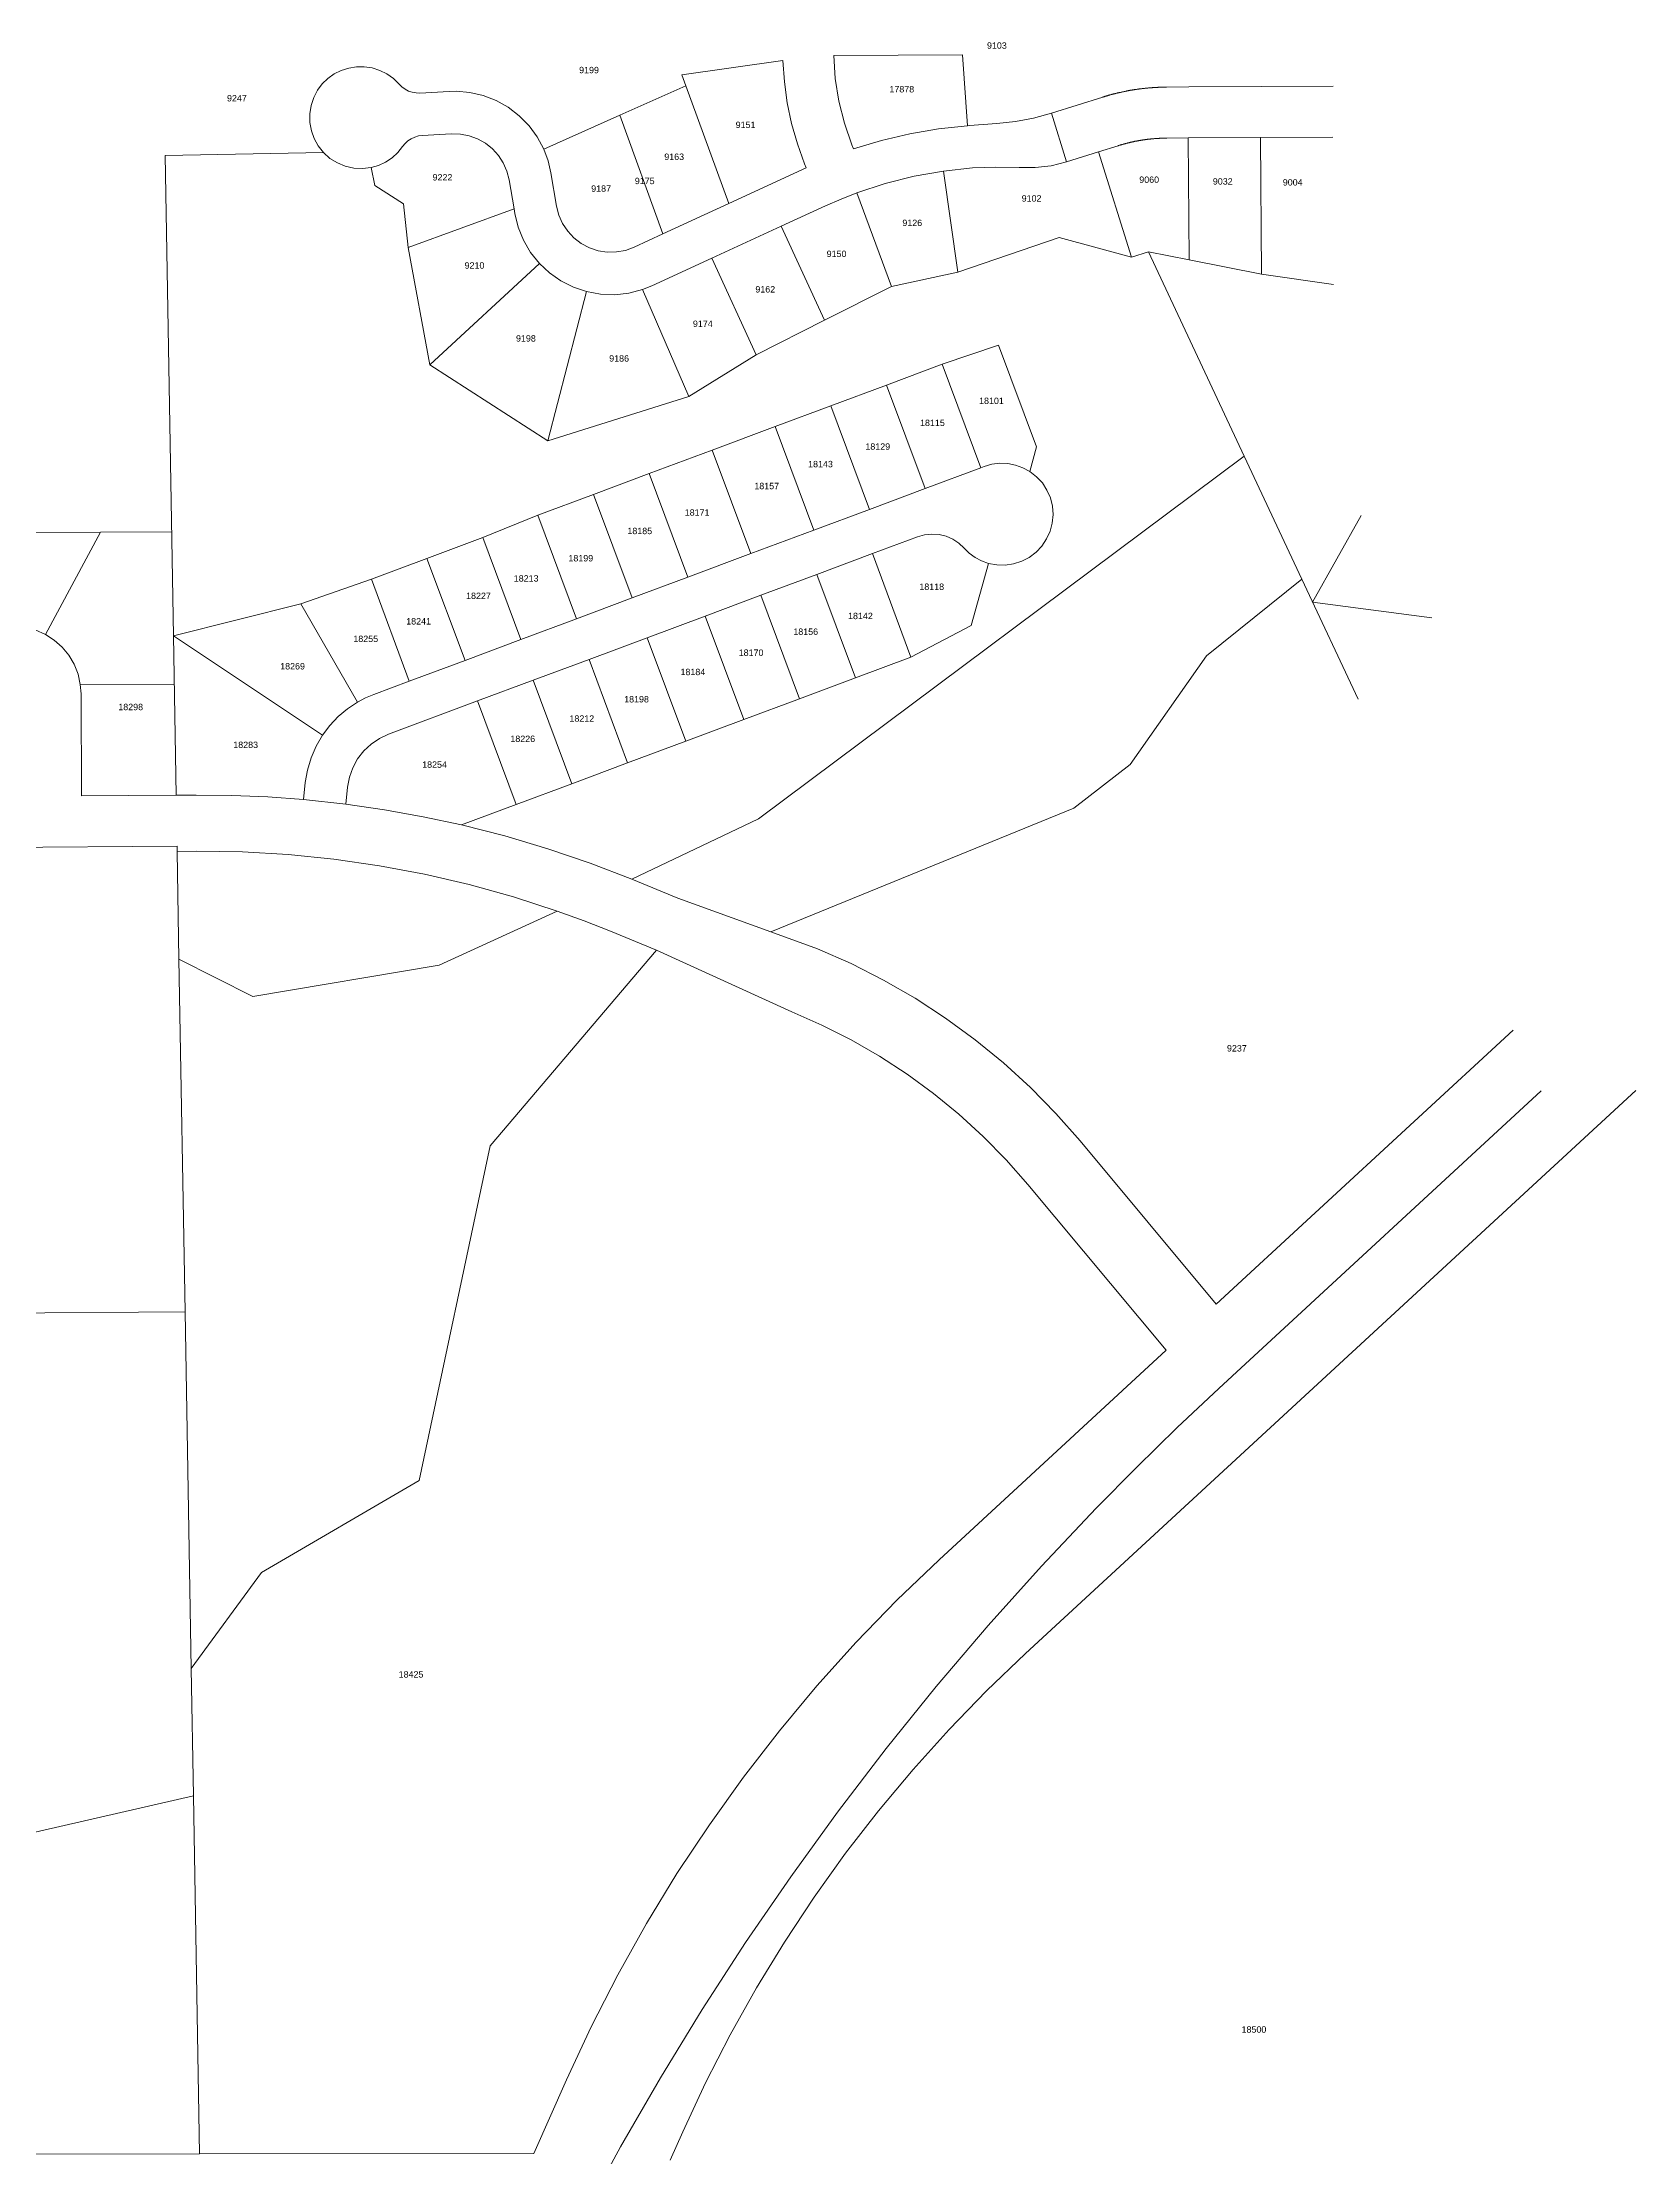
# Model space of a CAD drawing. Header units: feet. Extents: x 865220 to 2821149, y -2240498 to 944432.
# Drawn here: x 2818789 to 2820664, y 941941 to 944430 of the extents above; entities that cross this region are included whole.
import ezdxf
from ezdxf.enums import TextEntityAlignment as Align

# ---------------------------------------------------------------- set-up
doc = ezdxf.new("R2010")
doc.units = ezdxf.units.FT
doc.header["$LTSCALE"] = 0.015
doc.header["$MEASUREMENT"] = 0
doc.layers.add('Dakota County Addresses', color=7, linetype='Continuous')
doc.layers.add('Dakota County Parcels', color=7, linetype='Continuous')
doc.styles.add('Dimensions 100', font='arial.ttf')

# ---------------------------------------------------------------- blocks, each defined once
blk = doc.blocks.new('ACMAP_ANN_TEMPLATE_Dakota County Addresses')
at = {"layer": 'Dakota County Addresses', "style": 'Dimensions 100'}
blk.add_attdef('DakotaCountyAddress', text='', height=50, dxfattribs=at).set_placement((0, 0), align=Align.CENTER)

msp = doc.modelspace()

# ---------------------------------------------------------------- linework, layer by layer
at = {"layer": 'Dakota County Parcels', "lineweight": 5}
for p, q in [((2819541.9, 944391.5), (2819660.7, 944408.3)), ((2819872.1, 944415.1), (2819720.5, 944414.2)), ((2819872.1, 944415.1), (2819878, 944331.6)), ((2819267.9, 944372), (2819233.4, 944370.1)), ((2819276.1, 944372.2), (2819267.9, 944372)), ((2819546.5, 944378.7), (2819468.7, 944344)), ((2819541.9, 944391.5), (2819546.5, 944378.7)), ((2819546.5, 944378.7), (2819596.9, 944240)), ((2820112.1, 944377.1), (2820138.5, 944377.3)), ((2820138.5, 944377.3), (2820223.5, 944377.8)), ((2820223.5, 944377.8), (2820308.4, 944378.3)), ((2820037.2, 944365.4), (2819976.6, 944346.3)), ((2819976.6, 944346.3), (2819994.6, 944289.1)), ((2819236.2, 944320.2), (2819270.7, 944322.1)), ((2819468.7, 944344), (2819379.3, 944304.1)), ((2819468.7, 944344), (2819519.5, 944204.3)), ((2819880.2, 944331.8), (2819878, 944331.6)), ((2819880.2, 944331.8), (2819912.6, 944334.1)), ((2819120, 944300), (2818933.7, 944296.8)), ((2818943.4, 943731.3), (2818933.7, 944296.8)), ((2819741.9, 944309.1), (2819743.9, 944304.3)), ((2819994.6, 944289.1), (2820031.9, 944300.8)), ((2819994.6, 944289.1), (2820031.9, 944300.8)), ((2820031.9, 944300.8), (2820055.2, 944308.1)), ((2820031.9, 944300.8), (2820070.9, 944176.8)), ((2820112.4, 944317.1), (2820137.7, 944317.3)), ((2820137.7, 944317.3), (2820222.7, 944317.8)), ((2820137.7, 944317.3), (2820138.6, 944173.8)), ((2820222.7, 944317.8), (2820307.7, 944318.3)), ((2820223.7, 944157), (2820222.7, 944317.8)), ((2819176, 944282.5), (2819180.4, 944261.4)), ((2819394.4, 944236.9), (2819387.7, 944276.4)), ((2819688.1, 944282), (2819596.9, 944240)), ((2819686.2, 944286.8), (2819688.1, 944282)), ((2819883.8, 944281.9), (2819849.8, 944278.3)), ((2819866.6, 944159.5), (2819849.8, 944278.3)), ((2819994.6, 944289.1), (2819994.6, 944289.1)), ((2819180.4, 944261.4), (2819214.1, 944239.7)), ((2819338.4, 944268), (2819344.2, 944233.7)), ((2819788.5, 944142.5), (2819747.7, 944252.6)), ((2819219.7, 944188.5), (2819214.1, 944239.7)), ((2819219.7, 944188.5), (2819344.2, 944233.7)), ((2819344.2, 944233.7), (2819345.1, 944228.5)), ((2819596.9, 944240), (2819519.5, 944204.3)), ((2819658.7, 944213.4), (2819710.8, 944237.4)), ((2819519.5, 944204.3), (2819485.6, 944188.7)), ((2819576.9, 944175.7), (2819658.7, 944213.4)), ((2819709.5, 944103), (2819658.7, 944213.4)), ((2819866.6, 944159.5), (2819985.8, 944200.2)), ((2820070.9, 944176.8), (2819985.8, 944200.2)), ((2819219.7, 944188.5), (2819245.3, 944050.4)), ((2819506.5, 944143.3), (2819576.9, 944175.7)), ((2819629.3, 944062), (2819576.9, 944175.7)), ((2820070.9, 944176.8), (2820091.1, 944183.2)), ((2820091.1, 944183.2), (2820138.6, 944173.8)), ((2820091.1, 944183.2), (2820203.5, 943943)), ((2820138.6, 944173.8), (2820223.7, 944157)), ((2819245.3, 944050.4), (2819374.1, 944169.6)), ((2819866.6, 944159.5), (2819788.5, 944142.5)), ((2820223.7, 944157), (2820308.8, 944144.8)), ((2819384.1, 943961), (2819429.6, 944136.4)), ((2819495.6, 944138.9), (2819506.5, 944143.3)), ((2819550.1, 944013.1), (2819495.6, 944138.9)), ((2819709.5, 944103), (2819788.5, 944142.5)), ((2819709.5, 944103), (2819629.3, 944062)), ((2819914.4, 944073.6), (2819848.2, 944051)), ((2819914.4, 944073.6), (2819959.2, 943953.7)), ((2819245.3, 944050.4), (2819384.1, 943961)), ((2819629.3, 944062), (2819550.1, 944013.1)), ((2819782.6, 944026.5), (2819848.2, 944051)), ((2819848.2, 944051), (2819893.6, 943929.2)), ((2819717, 944002.1), (2819782.6, 944026.5)), ((2819782.6, 944026.5), (2819828, 943904.8)), ((2819384.1, 943961), (2819550.1, 944013.1)), ((2819651.4, 943977.6), (2819717, 944002.1)), ((2819717, 944002.1), (2819762.5, 943880.3)), ((2819577.4, 943950), (2819651.4, 943977.6)), ((2819651.4, 943977.6), (2819696.9, 943855.8)), ((2819503.4, 943922.3), (2819577.4, 943950)), ((2819577.4, 943950), (2819622.9, 943828.2)), ((2819959.2, 943953.7), (2819951.3, 943924.8)), ((2819437.9, 943897.9), (2819503.4, 943922.3)), ((2819503.4, 943922.3), (2819548.9, 943800.6)), ((2820203.5, 943943), (2819631.9, 943516.1)), ((2819893.6, 943929.2), (2819828, 943904.8)), ((2819897.6, 943930.7), (2819893.6, 943929.2)), ((2820203.6, 943943), (2820271.3, 943798.3)), ((2819372.3, 943873.4), (2819437.9, 943897.9)), ((2819437.9, 943897.9), (2819483.3, 943776.1)), ((2819828, 943904.8), (2819762.5, 943880.3)), ((2819372.3, 943873.4), (2819307.4, 943847)), ((2819372.3, 943873.4), (2819417.8, 943751.6)), ((2819762.5, 943880.3), (2819696.9, 943855.8)), ((2820284.1, 943771), (2820341.3, 943872.9)), ((2818702.8, 943852.4), (2818857.6, 943853.4)), ((2818792.7, 943733.1), (2818857.6, 943853.4)), ((2818857.6, 943853.4), (2818941.3, 943853.9)), ((2819696.9, 943855.8), (2819622.9, 943828.2)), ((2819766, 943828.2), (2819819.1, 943848.1)), ((2819241.8, 943822.5), (2819307.4, 943847)), ((2819307.4, 943847), (2819352.2, 943727.1)), ((2819622.9, 943828.2), (2819548.9, 943800.6)), ((2819700.4, 943803.8), (2819766, 943828.2)), ((2819811.4, 943706.5), (2819766, 943828.2)), ((2819093.2, 943769.2), (2819176.3, 943798.1)), ((2819176.3, 943798.1), (2819241.8, 943822.5)), ((2819176.3, 943798.1), (2819221, 943678.2)), ((2819241.8, 943822.5), (2819286.6, 943702.6)), ((2819548.9, 943800.6), (2819483.3, 943776.1)), ((2819634.8, 943779.3), (2819700.4, 943803.8)), ((2819745.9, 943682), (2819700.4, 943803.8)), ((2819882.3, 943743.6), (2819902.5, 943816.7)), ((2820159.1, 943708), (2820271.3, 943798.3)), ((2820271.3, 943798.3), (2820337.5, 943657)), ((2819483.3, 943776.1), (2819417.8, 943751.6)), ((2819569.3, 943754.8), (2819634.8, 943779.3)), ((2819680.3, 943657.5), (2819634.8, 943779.3)), ((2818943.4, 943731.3), (2819093.2, 943769.2)), ((2819093.2, 943769.2), (2819160.2, 943653.6)), ((2819417.8, 943751.6), (2819352.2, 943727.1)), ((2819500.9, 943729.3), (2819569.3, 943754.8)), ((2819614.7, 943633), (2819569.3, 943754.8)), ((2820284.1, 943771), (2820424.4, 943752.8)), ((2819118.8, 943614.7), (2818943.4, 943731.3)), ((2818946.6, 943543.9), (2818943.4, 943731.3)), ((2819352.2, 943727.1), (2819286.6, 943702.6)), ((2819432.5, 943703.7), (2819500.9, 943729.3)), ((2819546.3, 943607.5), (2819500.9, 943729.3)), ((2819811.4, 943706.5), (2819882.3, 943743.6)), ((2819286.6, 943702.6), (2819221, 943678.2)), ((2819366.9, 943679.3), (2819432.5, 943703.7)), ((2819477.9, 943582), (2819432.5, 943703.7)), ((2819745.9, 943682), (2819811.4, 943706.5)), ((2820069.5, 943580), (2820159.1, 943708)), ((2818834.7, 943663.2), (2818833.8, 943674.4)), ((2818944.4, 943673.9), (2818833.8, 943674.4)), ((2819221, 943678.2), (2819179.2, 943662.5)), ((2819301.3, 943654.8), (2819366.9, 943679.3)), ((2819412.4, 943557.5), (2819366.9, 943679.3)), ((2819680.3, 943657.5), (2819745.9, 943682)), ((2818834.7, 943663.2), (2818835.4, 943543.2)), ((2819196.6, 943615.7), (2819301.3, 943654.8)), ((2819346.8, 943533), (2819301.3, 943654.8)), ((2819614.7, 943633), (2819680.3, 943657.5)), ((2819546.3, 943607.5), (2819614.7, 943633)), ((2819477.9, 943582), (2819546.3, 943607.5)), ((2819412.4, 943557.5), (2819477.9, 943582)), ((2820003, 943528.9), (2820069.5, 943580)), ((2819098.6, 943558.8), (2819096.5, 943538.9)), ((2819146.2, 943533.5), (2819148.3, 943553.5)), ((2819346.8, 943533), (2819412.4, 943557.5)), ((2818946.6, 943543.9), (2818835.4, 943543.2)), ((2818970.2, 943544.1), (2818946.6, 943543.9)), ((2819146.2, 943533.5), (2819096.5, 943538.9)), ((2819282.4, 943509), (2819346.8, 943533)), ((2819646.3, 943383.2), (2820003, 943528.9)), ((2819631.9, 943516.1), (2819482.9, 943445)), ((2818947.7, 943483.9), (2818462.3, 943480.9)), ((2818947.7, 943483.9), (2818947.8, 943477.9)), ((2818970.6, 943478.1), (2818947.8, 943477.9)), ((2818947.8, 943477.9), (2818949.9, 943351.1)), ((2819536.9, 943422.9), (2819482.9, 943445)), ((2819256.3, 943344.1), (2819395, 943407.7)), ((2819646.3, 943383.2), (2819536.9, 943422.9)), ((2819511.9, 943361.8), (2819457.9, 943383.9)), ((2819701.5, 943363.2), (2819646.3, 943383.2)), ((2818957.1, 942936.1), (2818949.9, 943351.1)), ((2818949.9, 943351.1), (2819036.8, 943307.2)), ((2819316.3, 943131.3), (2819511.9, 943361.8)), ((2819511.9, 943361.8), (2819671.2, 943289.1)), ((2819036.8, 943307.2), (2819256.3, 943344.1)), ((2820519.9, 943267.5), (2820170.7, 942945.3)), ((2820664.3, 943196.6), (2819946.2, 942534.2)), ((2820553.2, 943196.2), (2820189.4, 942860.6)), ((2819232.5, 942737.6), (2819316.3, 943131.3)), ((2820010.4, 943137.2), (2820170.7, 942945.3)), ((2819949, 943086), (2820111.8, 942891)), ((2817703.8, 942928.3), (2818957.1, 942936.1)), ((2818964.3, 942516.6), (2818957.1, 942936.1)), ((2820111.8, 942891), (2819844.5, 942644.5)), ((2820189.4, 942860.6), (2820173.7, 942846.1)), ((2819047.1, 942629.3), (2819232.5, 942737.6)), ((2818964.3, 942516.6), (2819047.1, 942629.3)), ((2818966.9, 942366.7), (2818964.3, 942516.6)), ((2818966.9, 942366.7), (2818974.2, 941945.4)), ((2819405.8, 942032.4), (2819367.4, 941946)), ((2819528, 941938.1), (2819542.8, 941971.5)), ((2818344.2, 941944.6), (2818974.2, 941945.4)), ((2818974.2, 941945.4), (2819367.4, 941946))]:
    msp.add_line(p, q, dxfattribs=at)
for points in [[(2819167.9, 944401), (2819158.8, 944401), (2819149.7, 944399.5), (2819140.9, 944396.7), (2819132.7, 944392.6), (2819125.2, 944387.2), (2819118.6, 944380.8), (2819113.1, 944373.4)], [(2819209.1, 944380.4), (2819202.4, 944387.1), (2819194.7, 944392.5), (2819186.3, 944396.8), (2819177.3, 944399.6), (2819167.9, 944401)], [(2819660.7, 944408.3), (2819662.4, 944383.4), (2819665.8, 944358.7), (2819670.9, 944334.3), (2819677.7, 944310.3), (2819686.2, 944286.8)], [(2819720.5, 944414.2), (2819722.3, 944387.3), (2819726.5, 944360.7), (2819733, 944334.6), (2819741.9, 944309.1)], [(2819113.1, 944373.4), (2819108.5, 944364.7), (2819105.4, 944355.3), (2819103.9, 944345.5), (2819104, 944335.6), (2819105.7, 944325.8), (2819109, 944316.5), (2819113.9, 944307.8), (2819120, 944300)], [(2819209.1, 944380.4), (2819212.3, 944377.2), (2819216, 944374.5), (2819220.1, 944372.4), (2819224.4, 944371), (2819228.9, 944370.2), (2819233.4, 944370.1)], [(2819337.4, 944353.3), (2819323.2, 944361.2), (2819308.1, 944367.1), (2819292.3, 944370.8), (2819276.1, 944372.2)], [(2820037.2, 944365.4), (2820037.7, 944365.5), (2820038.1, 944365.7), (2820038.6, 944365.8), (2820039.1, 944366), (2820039.6, 944366.1), (2820040.1, 944366.3), (2820040.5, 944366.4), (2820041, 944366.5), (2820041.5, 944366.7), (2820042, 944366.8), (2820042.5, 944367), (2820042.9, 944367.1), (2820043.4, 944367.2), (2820043.9, 944367.4), (2820044.4, 944367.5), (2820044.9, 944367.7), (2820045.3, 944367.8), (2820045.8, 944367.9), (2820046.3, 944368.1), (2820046.8, 944368.2), (2820047.3, 944368.3), (2820047.8, 944368.4), (2820048.2, 944368.6), (2820048.7, 944368.7), (2820049.2, 944368.8), (2820049.7, 944369), (2820050.2, 944369.1), (2820050.7, 944369.2), (2820051.1, 944369.3), (2820051.6, 944369.4), (2820052.1, 944369.6), (2820052.6, 944369.7), (2820053.1, 944369.8), (2820053.6, 944369.9), (2820054.1, 944370), (2820054.5, 944370.2), (2820055, 944370.3), (2820055.5, 944370.4), (2820056, 944370.5), (2820056.5, 944370.6), (2820057, 944370.7), (2820057.5, 944370.8), (2820057.9, 944370.9), (2820058.7, 944371.1)], [(2820058.7, 944371.1), (2820059.2, 944371.2), (2820059.7, 944371.3), (2820060.2, 944371.4), (2820060.6, 944371.5), (2820061.1, 944371.6), (2820061.6, 944371.7), (2820062.1, 944371.8), (2820062.6, 944371.9), (2820063.1, 944372), (2820063.6, 944372.1), (2820064.1, 944372.2), (2820064.6, 944372.3), (2820065.1, 944372.4), (2820065.5, 944372.5), (2820066, 944372.6), (2820066.5, 944372.7), (2820067, 944372.8), (2820067.5, 944372.9), (2820068, 944373), (2820068.5, 944373.1), (2820069, 944373.2), (2820069.5, 944373.3), (2820070, 944373.3), (2820070.5, 944373.4), (2820071, 944373.5), (2820071.5, 944373.6), (2820071.9, 944373.7), (2820072.4, 944373.8), (2820072.9, 944373.8), (2820073.4, 944373.9), (2820073.9, 944374), (2820074.4, 944374.1), (2820074.9, 944374.1), (2820075.4, 944374.2), (2820075.9, 944374.3), (2820076.4, 944374.4), (2820076.9, 944374.4), (2820077.4, 944374.5), (2820077.9, 944374.6), (2820078.4, 944374.7), (2820078.9, 944374.7), (2820079.4, 944374.8), (2820079.9, 944374.9), (2820080.3, 944374.9), (2820080.8, 944375), (2820081.3, 944375.1), (2820081.8, 944375.1), (2820082.3, 944375.2), (2820082.8, 944375.2), (2820083.3, 944375.3), (2820083.8, 944375.4), (2820084.3, 944375.4), (2820084.8, 944375.5), (2820085.3, 944375.5), (2820085.8, 944375.6), (2820086.3, 944375.6), (2820086.8, 944375.7), (2820087.3, 944375.7), (2820087.8, 944375.8), (2820088.3, 944375.8), (2820088.8, 944375.9), (2820089.3, 944375.9), (2820089.8, 944376), (2820090.3, 944376), (2820090.8, 944376.1), (2820091.3, 944376.1), (2820091.8, 944376.2), (2820092.3, 944376.2), (2820092.8, 944376.3), (2820093.3, 944376.3), (2820093.8, 944376.3), (2820094.3, 944376.4), (2820094.8, 944376.4), (2820095.3, 944376.4), (2820095.8, 944376.5), (2820096.3, 944376.5), (2820096.8, 944376.5), (2820097.3, 944376.6), (2820097.8, 944376.6), (2820098.3, 944376.6), (2820098.8, 944376.7), (2820099.3, 944376.7), (2820099.8, 944376.7), (2820100.3, 944376.8), (2820100.8, 944376.8), (2820101.3, 944376.8), (2820101.8, 944376.8), (2820102.3, 944376.9), (2820102.8, 944376.9), (2820103.3, 944376.9), (2820103.8, 944376.9), (2820104.3, 944376.9), (2820104.8, 944377), (2820105.3, 944377), (2820105.8, 944377), (2820106.3, 944377), (2820106.8, 944377), (2820107.3, 944377), (2820107.8, 944377), (2820108.3, 944377.1), (2820108.8, 944377.1), (2820109.3, 944377.1), (2820109.8, 944377.1), (2820110.3, 944377.1), (2820110.8, 944377.1), (2820111.3, 944377.1), (2820112.1, 944377.1)], [(2819379.3, 944304.1), (2819371.6, 944318.5), (2819361.9, 944331.7), (2819350.4, 944343.4), (2819337.4, 944353.3)], [(2819912.6, 944334.1), (2819934.3, 944336.5), (2819955.6, 944340.6), (2819976.6, 944346.3)], [(2819338.4, 944268), (2819335.8, 944278.2), (2819331.6, 944287.9), (2819325.9, 944296.7), (2819318.8, 944304.5), (2819310.6, 944311.1), (2819301.4, 944316.2), (2819291.5, 944319.8), (2819281.2, 944321.8), (2819270.7, 944322.1)], [(2819878, 944331.6), (2819843.9, 944327.9), (2819810.1, 944322.1), (2819776.7, 944314.2), (2819743.9, 944304.3)], [(2819120, 944300), (2819127.6, 944293.2), (2819136.3, 944287.8), (2819145.7, 944284), (2819155.7, 944281.7), (2819165.9, 944281.2), (2819176, 944282.5)], [(2819176, 944282.5), (2819184.8, 944285), (2819193, 944288.9), (2819200.7, 944293.9), (2819207.4, 944300.1), (2819213.1, 944307.2)], [(2819236.2, 944320.2), (2819231.7, 944319.6), (2819227.3, 944318.3), (2819223.2, 944316.4), (2819219.4, 944313.8), (2819216, 944310.8), (2819213.1, 944307.2)], [(2819387.7, 944276.4), (2819384.4, 944290.5), (2819379.3, 944304.1)], [(2820055.2, 944308.1), (2820055.7, 944308.3), (2820056.1, 944308.4), (2820056.6, 944308.6), (2820057.1, 944308.7), (2820057.6, 944308.9), (2820058.1, 944309), (2820058.5, 944309.2), (2820059, 944309.3), (2820059.5, 944309.4), (2820060, 944309.6), (2820060.5, 944309.7), (2820060.9, 944309.9), (2820061.4, 944310), (2820061.9, 944310.1), (2820062.4, 944310.3), (2820062.9, 944310.4), (2820063.3, 944310.5), (2820063.8, 944310.6), (2820064.3, 944310.8), (2820064.8, 944310.9), (2820065.3, 944311), (2820065.8, 944311.1), (2820066.2, 944311.3), (2820066.7, 944311.4), (2820067.2, 944311.5), (2820067.7, 944311.6), (2820068.2, 944311.7), (2820068.7, 944311.9), (2820069.2, 944312), (2820069.6, 944312.1), (2820070.1, 944312.2), (2820070.6, 944312.3), (2820071.1, 944312.4), (2820071.6, 944312.5), (2820072.1, 944312.6), (2820072.6, 944312.7), (2820073.1, 944312.8), (2820073.6, 944312.9), (2820074, 944313.1), (2820074.5, 944313.2), (2820075, 944313.3), (2820075.5, 944313.3), (2820076, 944313.4), (2820076.5, 944313.5), (2820077, 944313.6), (2820077.5, 944313.7), (2820078, 944313.8), (2820078.5, 944313.9), (2820079, 944314), (2820079.4, 944314.1), (2820079.9, 944314.2), (2820080.4, 944314.3), (2820080.9, 944314.3), (2820081.4, 944314.4), (2820081.9, 944314.5), (2820082.4, 944314.6), (2820082.9, 944314.7), (2820083.4, 944314.8), (2820083.9, 944314.8), (2820084.4, 944314.9), (2820084.9, 944315), (2820085.4, 944315.1), (2820085.9, 944315.1), (2820086.4, 944315.2), (2820086.9, 944315.3), (2820087.3, 944315.3), (2820087.8, 944315.4), (2820088.3, 944315.5), (2820088.8, 944315.5), (2820089.3, 944315.6), (2820089.8, 944315.7), (2820090.3, 944315.7), (2820090.8, 944315.8), (2820091.3, 944315.8), (2820091.8, 944315.9), (2820092.3, 944315.9), (2820092.8, 944316), (2820093.3, 944316), (2820093.8, 944316.1), (2820094.3, 944316.2), (2820094.8, 944316.2), (2820095.3, 944316.2), (2820095.8, 944316.3), (2820096.3, 944316.3), (2820096.8, 944316.4), (2820097.3, 944316.4), (2820097.8, 944316.5), (2820098.3, 944316.5), (2820098.8, 944316.5), (2820099.3, 944316.6), (2820099.8, 944316.6), (2820100.3, 944316.7), (2820100.8, 944316.7), (2820101.3, 944316.7), (2820101.8, 944316.8), (2820102.3, 944316.8), (2820102.8, 944316.8), (2820103.3, 944316.8), (2820103.8, 944316.9), (2820104.3, 944316.9), (2820104.8, 944316.9), (2820105.3, 944316.9), (2820105.8, 944317), (2820106.3, 944317), (2820106.8, 944317), (2820107.3, 944317), (2820107.8, 944317), (2820108.3, 944317), (2820108.8, 944317.1), (2820109.3, 944317.1), (2820109.8, 944317.1), (2820110.3, 944317.1), (2820110.8, 944317.1), (2820111.3, 944317.1), (2820111.8, 944317.1), (2820112.4, 944317.1)], [(2819849.8, 944278.3), (2819815.2, 944272.1), (2819781.1, 944263.6), (2819747.7, 944252.6)], [(2819938.8, 944282.3), (2819911.3, 944283), (2819883.8, 944281.9)], [(2819938.8, 944282.3), (2819957.7, 944282.3), (2819976.3, 944284.6), (2819994.6, 944289.1)], [(2819747.7, 944252.6), (2819729.1, 944245.4), (2819710.8, 944237.4)], [(2819345.1, 944228.5), (2819349, 944212.4), (2819355.3, 944197), (2819363.7, 944182.6), (2819374.1, 944169.6)], [(2819394.4, 944236.9), (2819397, 944226.4), (2819401.4, 944216.5), (2819407.4, 944207.5), (2819414.8, 944199.6), (2819423.4, 944193), (2819433, 944187.9), (2819443.3, 944184.6), (2819454, 944182.9), (2819464.8, 944183.1), (2819475.4, 944185), (2819485.6, 944188.7)], [(2819374.1, 944169.6), (2819386, 944158.4), (2819399.4, 944149.1), (2819414.1, 944141.7), (2819429.6, 944136.4)], [(2819429.6, 944136.4), (2819446, 944133.4), (2819462.8, 944132.8), (2819479.4, 944134.7), (2819495.6, 944138.9)], [(2819951.3, 943924.8), (2819943.1, 943929.3), (2819934.3, 943932.4), (2819925.2, 943934.2), (2819915.8, 943934.5), (2819906.6, 943933.3), (2819897.6, 943930.7)], [(2819902.5, 943816.7), (2819912.4, 943814.9), (2819922.4, 943814.6), (2819932.2, 943816.1), (2819941.7, 943819.2), (2819950.6, 943823.8), (2819958.6, 943829.8), (2819965.4, 943837.1), (2819971, 943845.4), (2819975.1, 943854.5), (2819977.7, 943864.1), (2819978.6, 943874.1), (2819977.8, 943884), (2819975.4, 943893.7), (2819971.4, 943902.9), (2819966, 943911.3), (2819959.2, 943918.6), (2819951.3, 943924.8)], [(2819873.8, 943834.5), (2819867.6, 943840.4), (2819860.5, 943845.1), (2819852.7, 943848.6), (2819844.4, 943850.6), (2819835.8, 943851.2), (2819827.3, 943850.4), (2819819.1, 943848.1)], [(2819873.8, 943834.5), (2819880, 943828.6), (2819886.9, 943823.6), (2819894.5, 943819.6), (2819902.5, 943816.7)], [(2818792.7, 943733.1), (2818780.5, 943738.4), (2818767.5, 943741.7), (2818754.2, 943742.7)], [(2818833.8, 943674.4), (2818831.1, 943686.5), (2818826.5, 943698), (2818820.2, 943708.6), (2818812.4, 943718.2), (2818803.1, 943726.4), (2818792.7, 943733.1)], [(2819160.2, 943653.6), (2819148.2, 943645.7), (2819137.3, 943636.5), (2819127.4, 943626.1), (2819118.8, 943614.7)], [(2819179.2, 943662.5), (2819169.5, 943658.5), (2819160.2, 943653.6)], [(2819118.8, 943614.7), (2819111.3, 943601.7), (2819105.3, 943588), (2819101.1, 943573.6), (2819098.6, 943558.8)], [(2819196.6, 943615.7), (2819185.9, 943610.7), (2819176.1, 943604.1), (2819167.5, 943596), (2819160.2, 943586.6), (2819154.5, 943576.3), (2819150.5, 943565.1), (2819148.3, 943553.5)], [(2819096.5, 943538.9), (2819054.4, 943541.9), (2819012.3, 943543.7), (2818970.2, 943544.1)], [(2819282.4, 943509), (2819237.3, 943518.7), (2819191.9, 943526.9), (2819146.2, 943533.5)], [(2819482.9, 943445), (2819433.7, 943463.9), (2819383.9, 943480.9), (2819333.4, 943496), (2819282.4, 943509)], [(2819395, 943407.7), (2819343.6, 943424.3), (2819291.5, 943438.8), (2819238.9, 943451), (2819185.8, 943461), (2819132.3, 943468.7), (2819078.6, 943474.1), (2819024.6, 943477.2), (2818970.6, 943478.1)], [(2819457.9, 943383.9), (2819426.6, 943396.2), (2819395, 943407.7)], [(2819701.5, 943363.2), (2819740.8, 943345.8), (2819779.1, 943326.4), (2819816.3, 943305), (2819852.2, 943281.5), (2819886.9, 943256.2), (2819920.1, 943229), (2819951.9, 943200), (2819982, 943169.4), (2820010.4, 943137.2)], [(2819671.2, 943289.1), (2819706.5, 943273.5), (2819741, 943256.1), (2819774.4, 943236.8), (2819806.8, 943215.7), (2819837.9, 943192.9), (2819867.8, 943168.5), (2819896.4, 943142.4), (2819923.4, 943114.9), (2819949, 943086)], [(2820173.7, 942846.1), (2820124.7, 942800), (2820076.6, 942753), (2820029.3, 942705.2), (2819964.8, 942636.9), (2819902.1, 942566.9), (2819841.2, 942495.3), (2819782.2, 942422.2), (2819725.1, 942347.6), (2819669.9, 942271.5), (2819616.8, 942194), (2819565.7, 942115.2), (2819516.6, 942035), (2819469.6, 941953.7), (2819424.8, 941871.1)], [(2819844.5, 942644.5), (2819794.7, 942596.8), (2819746.8, 942547.3), (2819700.6, 942496.1), (2819656.5, 942443.2), (2819614.3, 942388.7), (2819574.1, 942332.6), (2819536, 942275.2), (2819500.1, 942216.3), (2819466.4, 942156.2), (2819435, 942094.9), (2819405.8, 942032.4)], [(2819946.2, 942534.2), (2819900.4, 942490.4), (2819856.3, 942444.9), (2819813.9, 942397.8), (2819773.3, 942349.2), (2819734.5, 942299.1), (2819697.5, 942247.6), (2819662.6, 942194.7), (2819629.5, 942140.6), (2819598.6, 942085.3), (2819569.7, 942029), (2819542.8, 941971.5)], [(2818966.9, 942366.7), (2818700, 942305.4), (2818339.4, 942222.6)]]:
    msp.add_lwpolyline(points, dxfattribs=at)

# ---------------------------------------------------------------- block references
at = {"layer": 'Dakota County Addresses', "lineweight": 5, "xscale": 0.15, "yscale": 0.15, "zscale": 0.15}
for p, values in [((2819912.5, 944422.2), {'DakotaCountyAddress': '9103'}), ((2819432.5, 944393.4), {'DakotaCountyAddress': '9199'}), ((2819800.6, 944370.8), {'DakotaCountyAddress': '17878'}), ((2819018.1, 944360.2), {'DakotaCountyAddress': '9247'}), ((2819616.7, 944328.9), {'DakotaCountyAddress': '9151'}), ((2819532.7, 944291.4), {'DakotaCountyAddress': '9163'}), ((2819260, 944267.2), {'DakotaCountyAddress': '9222'}), ((2820091.7, 944264.4), {'DakotaCountyAddress': '9060'}), ((2819446.7, 944253.9), {'DakotaCountyAddress': '9187'}), ((2819498, 944262.9), {'DakotaCountyAddress': '9175'}), ((2819953.3, 944242.4), {'DakotaCountyAddress': '9102'}), ((2820178.3, 944262.4), {'DakotaCountyAddress': '9032'}), ((2820260.6, 944261.3), {'DakotaCountyAddress': '9004'}), ((2819812.9, 944213.6), {'DakotaCountyAddress': '9126'}), ((2819297.7, 944163.5), {'DakotaCountyAddress': '9210'}), ((2819723.8, 944177.1), {'DakotaCountyAddress': '9150'}), ((2819639.9, 944135.4), {'DakotaCountyAddress': '9162'}), ((2819566.4, 944094.9), {'DakotaCountyAddress': '9174'}), ((2819358.2, 944077.7), {'DakotaCountyAddress': '9198'}), ((2819467.9, 944054.1), {'DakotaCountyAddress': '9186'}), ((2819906.1, 944004.2), {'DakotaCountyAddress': '18101'}), ((2819836.6, 943978.3), {'DakotaCountyAddress': '18115'}), ((2819772.3, 943950.4), {'DakotaCountyAddress': '18129'}), ((2819704.9, 943929.8), {'DakotaCountyAddress': '18143'}), ((2819641.6, 943904), {'DakotaCountyAddress': '18157'}), ((2819559.7, 943872.8), {'DakotaCountyAddress': '18171'}), ((2819492.2, 943851.1), {'DakotaCountyAddress': '18185'}), ((2819422.8, 943819), {'DakotaCountyAddress': '18199'}), ((2819358.5, 943795.3), {'DakotaCountyAddress': '18213'}), ((2819302.4, 943774.8), {'DakotaCountyAddress': '18227'}), ((2819835.8, 943785.5), {'DakotaCountyAddress': '18118'}), ((2819231.9, 943744.8), {'DakotaCountyAddress': '18241'}), ((2819751.9, 943751.1), {'DakotaCountyAddress': '18142'}), ((2819169.7, 943724.2), {'DakotaCountyAddress': '18255'}), ((2819687.5, 943732.6), {'DakotaCountyAddress': '18156'}), ((2819083.6, 943691.9), {'DakotaCountyAddress': '18269'}), ((2819623.2, 943707.9), {'DakotaCountyAddress': '18170'}), ((2819554.7, 943685.2), {'DakotaCountyAddress': '18184'}), ((2818893.1, 943644), {'DakotaCountyAddress': '18298'}), ((2819488.4, 943653.1), {'DakotaCountyAddress': '18198'}), ((2819424, 943630.4), {'DakotaCountyAddress': '18212'}), ((2819028.4, 943599.5), {'DakotaCountyAddress': '18283'}), ((2819354.5, 943606.6), {'DakotaCountyAddress': '18226'}), ((2819250.7, 943576.2), {'DakotaCountyAddress': '18254'}), ((2820194.9, 943242.4), {'DakotaCountyAddress': '9237'}), ((2819223, 942505.8), {'DakotaCountyAddress': '18425'}), ((2820215, 942088), {'DakotaCountyAddress': '18500'})]:
    msp.add_blockref('ACMAP_ANN_TEMPLATE_Dakota County Addresses', p, dxfattribs=at).add_auto_attribs(values)

doc.saveas('drawing.dxf')
